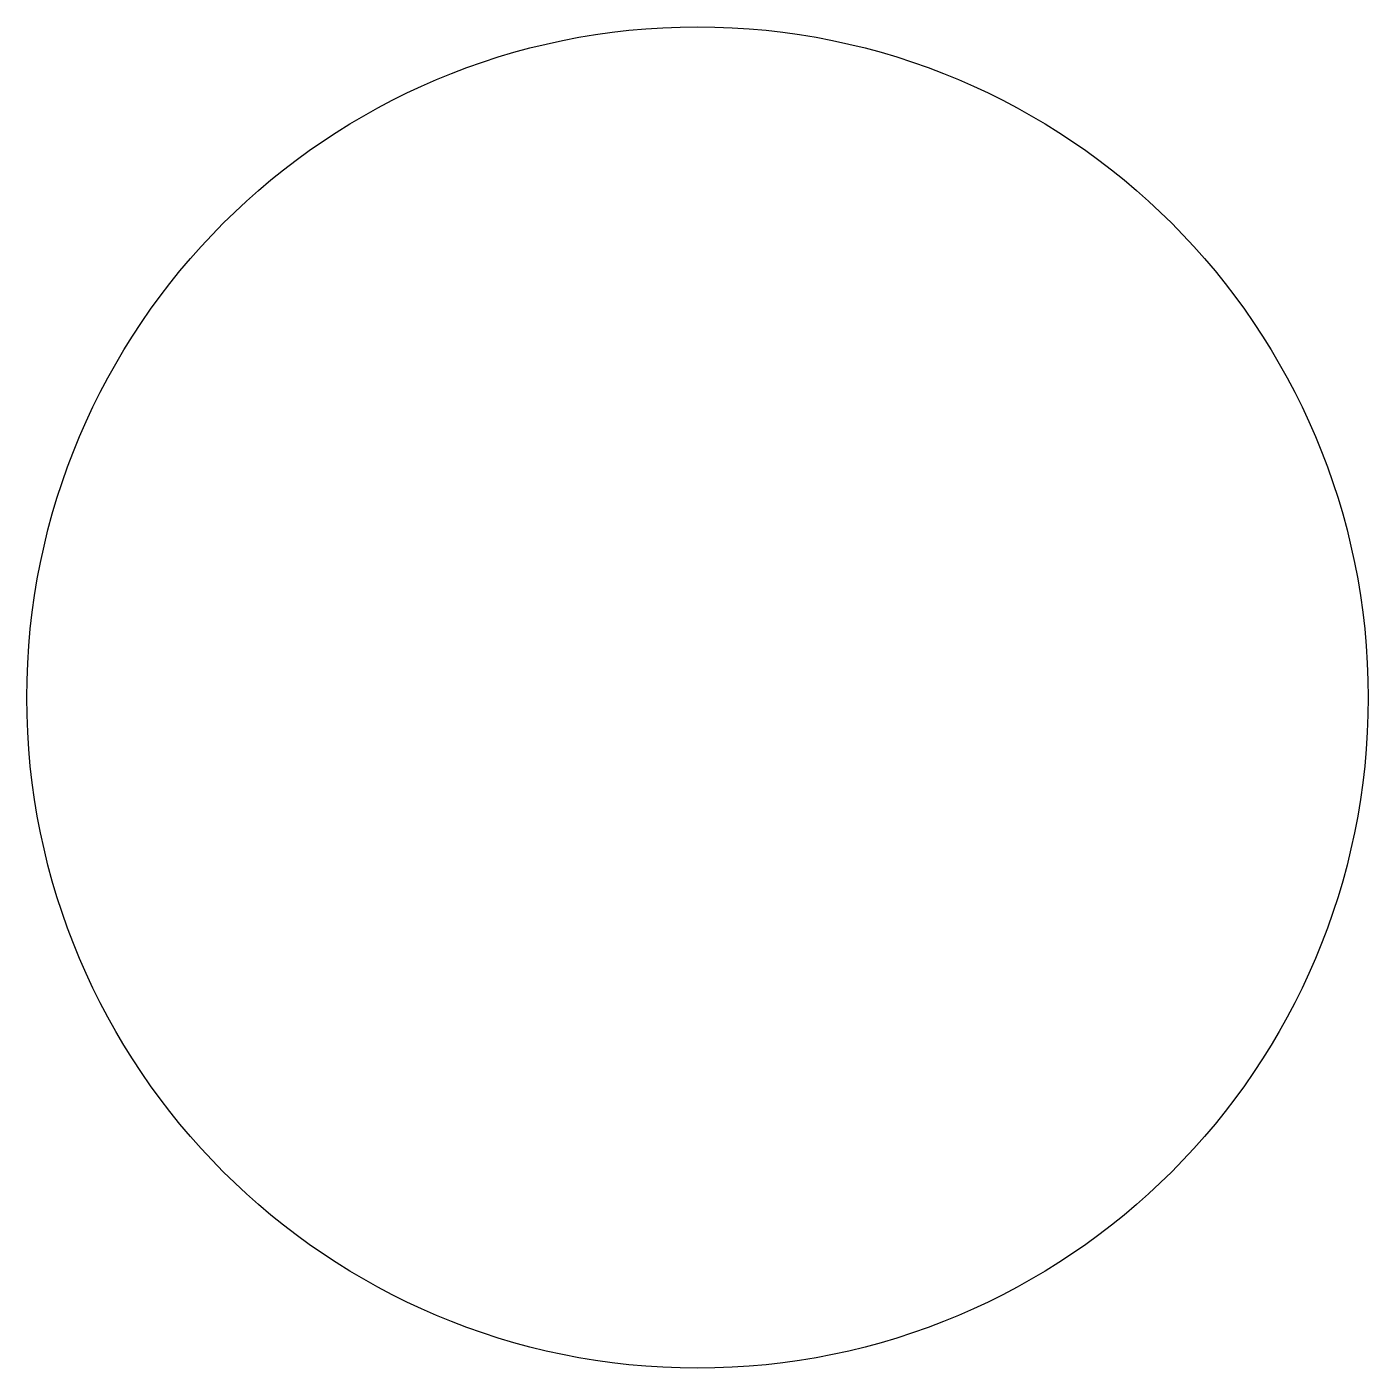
# Model space of a CAD drawing. Header units: millimetres. Extents: x 65 to 85, y 515.7 to 535.7.
import ezdxf

# ---------------------------------------------------------------- set-up
doc = ezdxf.new("R2010")
doc.units = ezdxf.units.MM

msp = doc.modelspace()

# ---------------------------------------------------------------- linework, layer by layer
msp.add_circle((75, 525.745, -15.587), 10)

doc.saveas('drawing.dxf')
